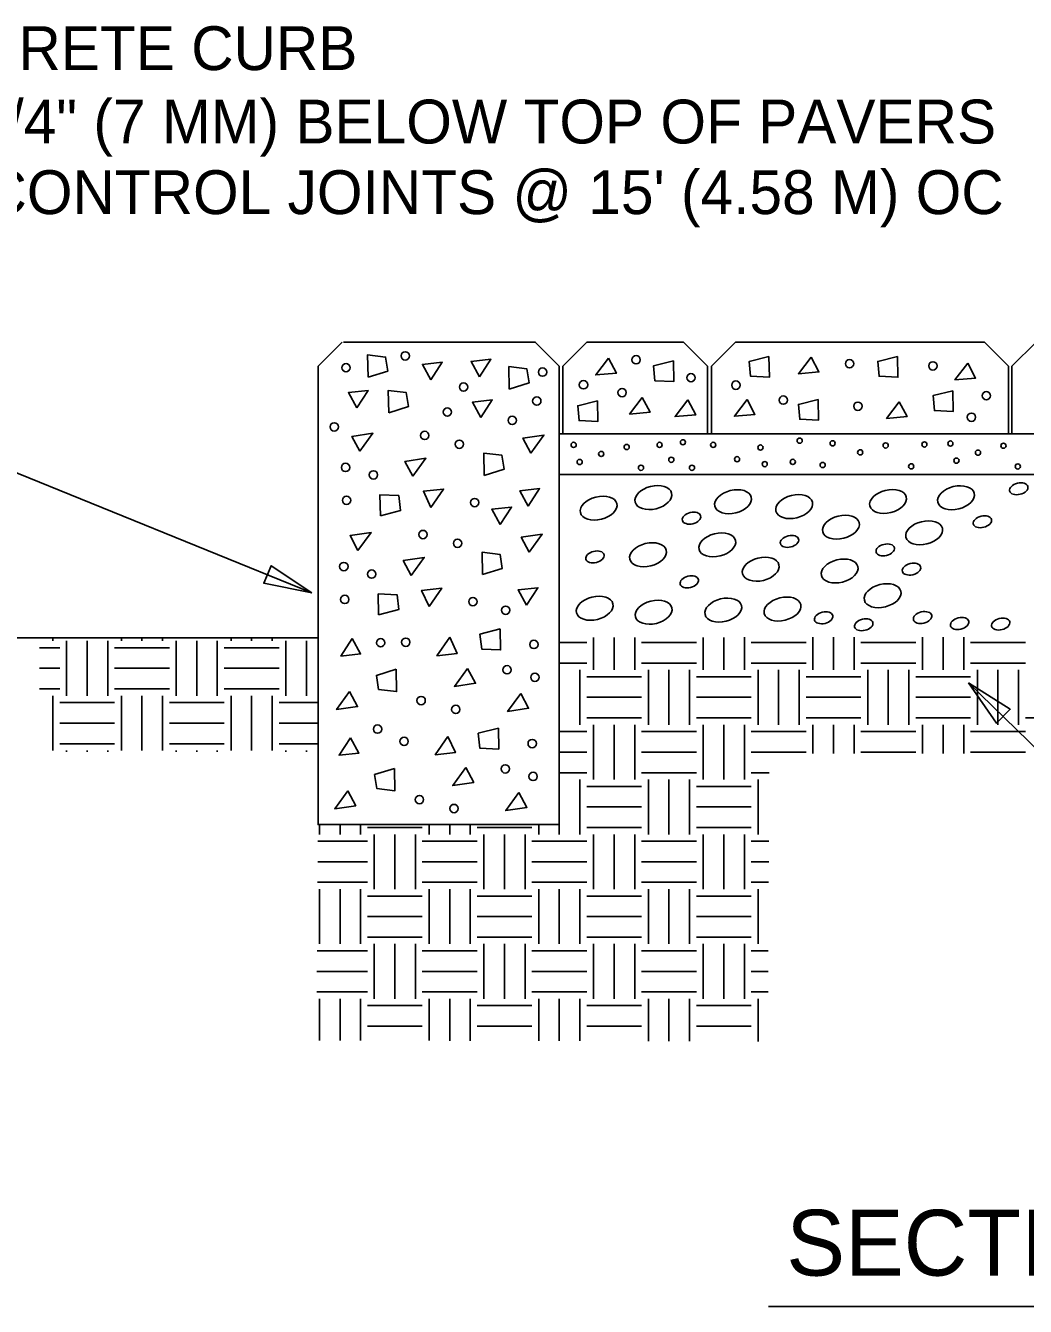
# Model space of a CAD drawing. Extents: x 0 to 8.5, y 0 to 11.
# Drawn here: x 1.853 to 4.132, y 3.198 to 6.118 of the extents above; entities that cross this region are included whole.
import ezdxf

# ---------------------------------------------------------------- set-up
doc = ezdxf.new("R2010")
doc.units = 0
for name, color, linetype in [('1', 7, 'Continuous'), ('CONCRETE', 7, 'Continuous'), ('SHEET INDEX', 7, 'Continuous'), ('TEXT', 7, 'Continuous')]:
    doc.layers.add(name, color=color, linetype=linetype)

msp = doc.modelspace()

# ---------------------------------------------------------------- linework, layer by layer
at = {"layer": '1'}
for centre, major_axis in [((3.2838, 5.0421), (0.0416, 0.0103)), ((3.4655, 5.0327), (0.0416, 0.0103)), ((3.6049, 5.0215), (0.0416, 0.0103)), ((3.8189, 5.0332), (0.0416, 0.0103)), ((3.9738, 5.0417), (0.0416, 0.0103)), ((4.1169, 5.0622), (0.0208, 0.0051)), ((3.159, 5.018), (0.0416, 0.0103)), ((3.3708, 4.9952), (0.0208, 0.0051)), ((3.7114, 4.9746), (0.0416, 0.0103)), ((4.034, 4.987), (0.0208, 0.0051)), ((3.4296, 4.9343), (0.0416, 0.0103)), ((3.9012, 4.9618), (0.0416, 0.0103)), ((3.2717, 4.9118), (0.0416, 0.0103)), ((3.5942, 4.9422), (0.0208, 0.0051)), ((3.8124, 4.9228), (0.0208, 0.0051)), ((3.1507, 4.9068), (0.0208, 0.0051)), ((3.5286, 4.8787), (0.0416, 0.0103)), ((3.7085, 4.8747), (0.0416, 0.0103)), ((3.8723, 4.879), (0.0208, 0.0051)), ((3.3657, 4.85), (0.0208, 0.0051)), ((3.8064, 4.8184), (0.0416, 0.0103)), ((3.1501, 4.7897), (0.0416, 0.0103)), ((3.5782, 4.788), (0.0416, 0.0103)), ((3.2844, 4.7807), (0.0416, 0.0103)), ((3.4432, 4.7856), (0.0416, 0.0103)), ((3.672, 4.768), (0.0208, 0.0051)), ((3.7634, 4.7521), (0.0208, 0.0051)), ((3.8975, 4.7686), (0.0208, 0.0051)), ((3.982, 4.755), (0.0208, 0.0051)), ((4.0756, 4.7538), (0.0208, 0.0051))]:
    msp.add_ellipse(centre, major_axis=major_axis, ratio=0.608781, dxfattribs=at)
at = {"layer": 'CONCRETE'}
msp.add_line((2.5194, 4.722), (1.8063, 4.722), dxfattribs=at)
for points in [[(2.5744, 5.3966), (2.5194, 5.3416), (2.5194, 4.2966), (3.0694, 4.2966), (3.0694, 5.3416), (3.0144, 5.3966), (2.5774, 5.3966)], [(3.4074, 5.1876), (3.4074, 5.3416), (3.3524, 5.3966), (3.1324, 5.3966), (3.0774, 5.3416), (3.0774, 5.1876), (3.4074, 5.1876)], [(3.4164, 5.1876), (3.4164, 5.3416), (3.4714, 5.3966), (4.0384, 5.3966), (4.0934, 5.3416), (4.0934, 5.1876), (3.4164, 5.1876)], [(4.4314, 5.1876), (4.4314, 5.3416), (4.3764, 5.3966), (4.1564, 5.3966), (4.1014, 5.3416), (4.1014, 5.1876), (4.4314, 5.1876)], [(3.0694, 5.1876), (5.4564, 5.1876), (5.4564, 5.0946), (3.0694, 5.0946), (3.0694, 5.1876)]]:
    msp.add_lwpolyline(points, dxfattribs=at)
for points in [[(2.6334, 5.3166), (2.6324, 5.3676), (2.6734, 5.3626), (2.6784, 5.3306)], [(2.7764, 5.3106), (2.8024, 5.3506), (2.7574, 5.3456)], [(2.8874, 5.3176), (2.9134, 5.3576), (2.8684, 5.3526)], [(3.1814, 5.3596), (3.1524, 5.3216), (3.1994, 5.3256)], [(3.3294, 5.3536), (3.3304, 5.3066), (3.2874, 5.3086), (3.2844, 5.3426)], [(3.5474, 5.3636), (3.5484, 5.3166), (3.5054, 5.3186), (3.5024, 5.3526)], [(3.6434, 5.3626), (3.6144, 5.3246), (3.6614, 5.3286)], [(3.8404, 5.3636), (3.8414, 5.3166), (3.7984, 5.3186), (3.7954, 5.3526)], [(4.0004, 5.3486), (3.9714, 5.3106), (4.0184, 5.3146)], [(2.9554, 5.2896), (2.9544, 5.3406), (2.9954, 5.3356), (3.0004, 5.3036)], [(2.6074, 5.2466), (2.6334, 5.2866), (2.5884, 5.2816)], [(2.6804, 5.2356), (2.6794, 5.2866), (2.7204, 5.2816), (2.7254, 5.2496)], [(3.9664, 5.2856), (3.9674, 5.2386), (3.9244, 5.2406), (3.9214, 5.2746)], [(2.8904, 5.2246), (2.9164, 5.2646), (2.8714, 5.2596)], [(3.1564, 5.2626), (3.1574, 5.2156), (3.1144, 5.2176), (3.1114, 5.2516)], [(3.2584, 5.2706), (3.2294, 5.2326), (3.2764, 5.2366)], [(3.3624, 5.2646), (3.3334, 5.2266), (3.3804, 5.2306)], [(3.4974, 5.2656), (3.4684, 5.2276), (3.5154, 5.2316)], [(3.6594, 5.2656), (3.6604, 5.2186), (3.6174, 5.2206), (3.6144, 5.2546)], [(3.8444, 5.2606), (3.8154, 5.2226), (3.8624, 5.2266)], [(2.6144, 5.1476), (2.6444, 5.1886), (2.5964, 5.1816)], [(3.0044, 5.1436), (3.0344, 5.1846), (2.9864, 5.1776)], [(2.8984, 5.0926), (2.8974, 5.1436), (2.9384, 5.1386), (2.9434, 5.1066)], [(2.7354, 5.0906), (2.7654, 5.1316), (2.7174, 5.1246)], [(2.7764, 5.0196), (2.8054, 5.0616), (2.7594, 5.0566)], [(2.9984, 5.0226), (3.0244, 5.0626), (2.9794, 5.0576)], [(2.6614, 5.0006), (2.6604, 5.0486), (2.7034, 5.0466), (2.7074, 5.0126)], [(2.9344, 4.9806), (2.9604, 5.0206), (2.9154, 5.0156)], [(2.6104, 4.9216), (2.6404, 4.9626), (2.5924, 4.9556)], [(3.0004, 4.9176), (3.0304, 4.9586), (2.9824, 4.9516)], [(2.8944, 4.8666), (2.8934, 4.9176), (2.9344, 4.9126), (2.9394, 4.8806)], [(2.7314, 4.8646), (2.7614, 4.9056), (2.7134, 4.8986)], [(2.6574, 4.7746), (2.6564, 4.8226), (2.6994, 4.8206), (2.7034, 4.7866)], [(2.7724, 4.7936), (2.8014, 4.8356), (2.7554, 4.8306)], [(2.9944, 4.7966), (3.0204, 4.8366), (2.9754, 4.8316)], [(2.9344, 4.7426), (2.9354, 4.6946), (2.8924, 4.6966), (2.8884, 4.7306)], [(2.5974, 4.7206), (2.5714, 4.6806), (2.6164, 4.6856)], [(2.8194, 4.7236), (2.7904, 4.6816), (2.8364, 4.6866)], [(2.6974, 4.6506), (2.6984, 4.5996), (2.6574, 4.6046), (2.6524, 4.6366)], [(2.8604, 4.6526), (2.8304, 4.6116), (2.8784, 4.6186)], [(2.5914, 4.5996), (2.5614, 4.5586), (2.6094, 4.5656)], [(2.9814, 4.5956), (2.9514, 4.5546), (2.9994, 4.5616)], [(2.8154, 4.4976), (2.7864, 4.4556), (2.8324, 4.4606)], [(2.9304, 4.5166), (2.9314, 4.4686), (2.8884, 4.4706), (2.8844, 4.5046)], [(2.5934, 4.4946), (2.5674, 4.4546), (2.6124, 4.4596)], [(2.6934, 4.4246), (2.6944, 4.3736), (2.6534, 4.3786), (2.6484, 4.4106)], [(2.8564, 4.4266), (2.8264, 4.3856), (2.8744, 4.3926)], [(2.5874, 4.3736), (2.5574, 4.3326), (2.6054, 4.3396)], [(2.9774, 4.3696), (2.9474, 4.3286), (2.9954, 4.3356)]]:
    msp.add_lwpolyline(points, close=True, dxfattribs=at)
for centre, radius in [((2.7181, 5.3652), 0.00951), ((2.5831, 5.3382), 0.00951), ((3.2445, 5.3564), 0.00951), ((3.731, 5.3474), 0.00951), ((3.921, 5.3424), 0.00951), ((3.0311, 5.3282), 0.00951), ((3.3695, 5.3154), 0.00951), ((2.8511, 5.2942), 0.00951), ((3.1245, 5.2994), 0.00951), ((3.2125, 5.2814), 0.00951), ((3.472, 5.2984), 0.00951), ((3.0181, 5.2622), 0.00951), ((3.58, 5.2644), 0.00951), ((3.75, 5.2504), 0.00951), ((4.043, 5.2744), 0.00951), ((2.8141, 5.2372), 0.00951), ((2.9621, 5.2182), 0.00951), ((4.009, 5.2254), 0.00951), ((2.5561, 5.2032), 0.00951), ((2.7625, 5.1839), 0.00951), ((2.8414, 5.1638), 0.00951), ((3.3512, 5.1682), 0.0059), ((3.6174, 5.1718), 0.0059), ((3.6924, 5.1658), 0.0059), ((3.9017, 5.1633), 0.0059), ((3.961, 5.1652), 0.0059), ((3.102, 5.1622), 0.0059), ((3.1649, 5.1416), 0.0059), ((3.223, 5.1573), 0.0059), ((3.298, 5.1622), 0.0059), ((3.4202, 5.1622), 0.0059), ((3.5279, 5.1561), 0.0059), ((3.7554, 5.1452), 0.0059), ((3.8134, 5.161), 0.0059), ((4.0239, 5.1446), 0.0059), ((4.082, 5.1603), 0.0059), ((2.5821, 5.1109), 0.00951), ((3.1157, 5.1233), 0.0059), ((3.2556, 5.1101), 0.0059), ((3.3247, 5.1283), 0.0059), ((3.3718, 5.1101), 0.0059), ((3.4746, 5.1295), 0.0059), ((3.5377, 5.1183), 0.0059), ((3.6017, 5.1234), 0.0059), ((3.6697, 5.1163), 0.0059), ((3.8717, 5.1133), 0.0059), ((3.9747, 5.1263), 0.0059), ((4.1146, 5.1131), 0.0059), ((2.6456, 5.0937), 0.00951), ((2.5843, 5.0359), 0.00951), ((2.8764, 5.0308), 0.00951), ((2.7585, 4.9579), 0.00951), ((2.8374, 4.9378), 0.00951), ((2.5781, 4.8849), 0.00951), ((2.6416, 4.8677), 0.00951), ((2.5803, 4.8099), 0.00951), ((2.8724, 4.8048), 0.00951), ((2.9471, 4.7852), 0.00951), ((2.6621, 4.7112), 0.00951), ((2.7194, 4.7123), 0.00951), ((3.0115, 4.7072), 0.00951), ((2.9502, 4.6495), 0.00951), ((3.0137, 4.6323), 0.00951), ((2.7544, 4.5794), 0.00951), ((2.8333, 4.5592), 0.00951), ((2.6551, 4.5142), 0.00951), ((2.7154, 4.4863), 0.00951), ((3.0075, 4.4812), 0.00951), ((2.9462, 4.4235), 0.00951), ((3.0097, 4.4063), 0.00951), ((2.7504, 4.3534), 0.00951), ((2.8293, 4.3332), 0.00951)]:
    msp.add_circle(centre, radius, dxfattribs=at)
at = {"layer": 'SHEET INDEX'}
for p, q in [((1.9147, 4.7154), (1.9147, 4.722)), ((1.946, 4.5904), (1.946, 4.7154)), ((1.9929, 4.5904), (1.9929, 4.7154)), ((2.0397, 4.5904), (2.0397, 4.7154)), ((2.071, 4.7154), (2.071, 4.722)), ((2.1179, 4.7154), (2.1179, 4.722)), ((2.1647, 4.7154), (2.1647, 4.722)), ((2.196, 4.5904), (2.196, 4.7154)), ((2.2429, 4.5904), (2.2429, 4.7154)), ((2.2897, 4.5904), (2.2897, 4.7154)), ((2.321, 4.7154), (2.321, 4.722)), ((2.3679, 4.7154), (2.3679, 4.722)), ((2.4147, 4.7154), (2.4147, 4.722)), ((2.446, 4.5904), (2.446, 4.7154)), ((2.4929, 4.5904), (2.4929, 4.7154)), ((3.0694, 4.7118), (3.1319, 4.7118)), ((3.1476, 4.6493), (3.1476, 4.7231)), ((3.1944, 4.6493), (3.1944, 4.7232)), ((3.2413, 4.6493), (3.2413, 4.7232)), ((3.2569, 4.7118), (3.3819, 4.7118)), ((3.3976, 4.6493), (3.3976, 4.7234)), ((3.4444, 4.6493), (3.4444, 4.7234)), ((3.4913, 4.6493), (3.4913, 4.7235)), ((3.5069, 4.7118), (3.6319, 4.7118)), ((3.6476, 4.6493), (3.6476, 4.7236)), ((3.6944, 4.6493), (3.6944, 4.7237)), ((3.7413, 4.6493), (3.7413, 4.7237)), ((3.7569, 4.7118), (3.8819, 4.7118)), ((3.8976, 4.6493), (3.8976, 4.7239)), ((3.9444, 4.6493), (3.9444, 4.724)), ((3.9913, 4.6493), (3.9913, 4.724)), ((4.0069, 4.7118), (4.1319, 4.7118)), ((1.8843, 4.6998), (1.9304, 4.6998)), ((2.0554, 4.6998), (2.1804, 4.6998)), ((2.3054, 4.6998), (2.4304, 4.6998)), ((1.8843, 4.6529), (1.9304, 4.6529)), ((2.0554, 4.6529), (2.1804, 4.6529)), ((2.3054, 4.6529), (2.4304, 4.6529)), ((3.0694, 4.6649), (3.1319, 4.6649)), ((3.0694, 4.5243), (3.0694, 4.6493)), ((3.1163, 4.5243), (3.1163, 4.6493)), ((3.2569, 4.6649), (3.3819, 4.6649)), ((3.2726, 4.5243), (3.2726, 4.6493)), ((3.3194, 4.5243), (3.3194, 4.6493)), ((3.3663, 4.5243), (3.3663, 4.6493)), ((3.5069, 4.6649), (3.6319, 4.6649)), ((3.5226, 4.5243), (3.5226, 4.6493)), ((3.5694, 4.5243), (3.5694, 4.6493)), ((3.6163, 4.5243), (3.6163, 4.6493)), ((3.7569, 4.6649), (3.8819, 4.6649)), ((3.7726, 4.5243), (3.7726, 4.6493)), ((3.8194, 4.5243), (3.8194, 4.6493)), ((3.8663, 4.5243), (3.8663, 4.6493)), ((4.0069, 4.6649), (4.1319, 4.6649)), ((4.0226, 4.5243), (4.0226, 4.6493)), ((4.0694, 4.5243), (4.0694, 4.6493)), ((4.1163, 4.5243), (4.1163, 4.6493)), ((3.1319, 4.6337), (3.2569, 4.6337)), ((3.3819, 4.6337), (3.5069, 4.6337)), ((3.6319, 4.6337), (3.7569, 4.6337)), ((3.8819, 4.6337), (4.0069, 4.6337)), ((1.8843, 4.606), (1.9304, 4.606)), ((1.9147, 4.4654), (1.9147, 4.5904)), ((2.0554, 4.606), (2.1804, 4.606)), ((2.071, 4.4654), (2.071, 4.5904)), ((2.1179, 4.4654), (2.1179, 4.5904)), ((2.1647, 4.4654), (2.1647, 4.5904)), ((2.3054, 4.606), (2.4304, 4.606)), ((2.321, 4.4654), (2.321, 4.5904)), ((2.3679, 4.4654), (2.3679, 4.5904)), ((2.4147, 4.4654), (2.4147, 4.5904)), ((3.1319, 4.5868), (3.2569, 4.5868)), ((3.3819, 4.5868), (3.5069, 4.5868)), ((3.6319, 4.5868), (3.7569, 4.5868)), ((3.8819, 4.5868), (4.0069, 4.5868)), ((1.9304, 4.5748), (2.0554, 4.5748)), ((2.1804, 4.5748), (2.3054, 4.5748)), ((2.4304, 4.5748), (2.5194, 4.5748)), ((1.9304, 4.5279), (2.0554, 4.5279)), ((2.1804, 4.5279), (2.3054, 4.5279)), ((2.4304, 4.5279), (2.5194, 4.5279)), ((3.1319, 4.5399), (3.2569, 4.5399)), ((3.3819, 4.5399), (3.5069, 4.5399)), ((3.6319, 4.5399), (3.7569, 4.5399)), ((3.8819, 4.5399), (4.0069, 4.5399)), ((4.1319, 4.5399), (4.2569, 4.5399)), ((3.0694, 4.5087), (3.1319, 4.5087)), ((3.1476, 4.3993), (3.1476, 4.5243)), ((3.1944, 4.3993), (3.1944, 4.5243)), ((3.2413, 4.3993), (3.2413, 4.5243)), ((3.2569, 4.5087), (3.3819, 4.5087)), ((3.3976, 4.3993), (3.3976, 4.5243)), ((3.4444, 4.3993), (3.4444, 4.5243)), ((3.4913, 4.3993), (3.4913, 4.5243)), ((3.5069, 4.5087), (3.6319, 4.5087)), ((3.6476, 4.4584), (3.6476, 4.5243)), ((3.6944, 4.4585), (3.6944, 4.5243)), ((3.7413, 4.4585), (3.7413, 4.5243)), ((3.7569, 4.5087), (3.8819, 4.5087)), ((3.8976, 4.4586), (3.8976, 4.5243)), ((3.9444, 4.4587), (3.9444, 4.5243)), ((3.9913, 4.4587), (3.9913, 4.5243)), ((4.0069, 4.5087), (4.1319, 4.5087)), ((1.9304, 4.481), (2.0554, 4.481)), ((2.1804, 4.481), (2.3054, 4.481)), ((2.4304, 4.481), (2.5194, 4.481)), ((1.946, 4.4622), (1.946, 4.4654)), ((1.9929, 4.4622), (1.9929, 4.4654)), ((2.0397, 4.4622), (2.0397, 4.4654)), ((2.196, 4.4622), (2.196, 4.4654)), ((2.2429, 4.4622), (2.2429, 4.4654)), ((2.2897, 4.4622), (2.2897, 4.4654)), ((2.446, 4.4622), (2.446, 4.4654)), ((2.4929, 4.4622), (2.4929, 4.4654)), ((3.0694, 4.4618), (3.1319, 4.4618)), ((3.2569, 4.4618), (3.3819, 4.4618)), ((3.5069, 4.4618), (3.6319, 4.4618)), ((3.7569, 4.4618), (3.8819, 4.4618)), ((4.0069, 4.4618), (4.1319, 4.4618)), ((3.0694, 4.4149), (3.1319, 4.4149)), ((3.2569, 4.4149), (3.3819, 4.4149)), ((3.5069, 4.4149), (3.5479, 4.4149)), ((3.0694, 4.2743), (3.0694, 4.3993)), ((3.1163, 4.2743), (3.1163, 4.3993)), ((3.1319, 4.3837), (3.2569, 4.3837)), ((3.2726, 4.2743), (3.2726, 4.3993)), ((3.3194, 4.2743), (3.3194, 4.3993)), ((3.3663, 4.2743), (3.3663, 4.3993)), ((3.3819, 4.3837), (3.5069, 4.3837)), ((3.5226, 4.2743), (3.5226, 4.3993)), ((3.1319, 4.3368), (3.2569, 4.3368)), ((3.3819, 4.3368), (3.5069, 4.3368)), ((2.5226, 4.2743), (2.5226, 4.2966)), ((2.5694, 4.2743), (2.5694, 4.2966)), ((2.6163, 4.2743), (2.6163, 4.2966)), ((2.7726, 4.2743), (2.7726, 4.2966)), ((2.8194, 4.2743), (2.8194, 4.2966)), ((2.8663, 4.2743), (2.8663, 4.2966)), ((3.0226, 4.2743), (3.0226, 4.2966)), ((2.6319, 4.2899), (2.7569, 4.2899)), ((2.6476, 4.1493), (2.6476, 4.2743)), ((2.6944, 4.1493), (2.6944, 4.2743)), ((2.7413, 4.1493), (2.7413, 4.2743)), ((2.8819, 4.2899), (3.0069, 4.2899)), ((2.8976, 4.1493), (2.8976, 4.2743)), ((2.9444, 4.1493), (2.9444, 4.2743)), ((2.9913, 4.1493), (2.9913, 4.2743)), ((3.1319, 4.2899), (3.2569, 4.2899)), ((3.1476, 4.1493), (3.1476, 4.2743)), ((3.1944, 4.1493), (3.1944, 4.2743)), ((3.2413, 4.1493), (3.2413, 4.2743)), ((3.3819, 4.2899), (3.5069, 4.2899)), ((3.3976, 4.1493), (3.3976, 4.2743)), ((3.4444, 4.1493), (3.4444, 4.2743)), ((3.4913, 4.1493), (3.4913, 4.2743)), ((2.5191, 4.2587), (2.6319, 4.2587)), ((2.7569, 4.2587), (2.8819, 4.2587)), ((3.0069, 4.2587), (3.1319, 4.2587)), ((3.2569, 4.2587), (3.3819, 4.2587)), ((3.5069, 4.2587), (3.5471, 4.2587)), ((2.5187, 4.2118), (2.6319, 4.2118)), ((2.7569, 4.2118), (2.8819, 4.2118)), ((3.0069, 4.2118), (3.1319, 4.2118)), ((3.2569, 4.2118), (3.3819, 4.2118)), ((3.5069, 4.2118), (3.5469, 4.2118)), ((2.5183, 4.1649), (2.6319, 4.1649)), ((2.5226, 4.0243), (2.5226, 4.1493)), ((2.5694, 4.0243), (2.5694, 4.1493)), ((2.6163, 4.0243), (2.6163, 4.1493)), ((2.7569, 4.1649), (2.8819, 4.1649)), ((2.7726, 4.0243), (2.7726, 4.1493)), ((2.8194, 4.0243), (2.8194, 4.1493)), ((2.8663, 4.0243), (2.8663, 4.1493)), ((3.0069, 4.1649), (3.1319, 4.1649)), ((3.0226, 4.0243), (3.0226, 4.1493)), ((3.0694, 4.0243), (3.0694, 4.1493)), ((3.1163, 4.0243), (3.1163, 4.1493)), ((3.2569, 4.1649), (3.3819, 4.1649)), ((3.2726, 4.0243), (3.2726, 4.1493)), ((3.3194, 4.0243), (3.3194, 4.1493)), ((3.3663, 4.0243), (3.3663, 4.1493)), ((3.5069, 4.1649), (3.5466, 4.1649)), ((3.5226, 4.0243), (3.5226, 4.1493)), ((2.6319, 4.1337), (2.7569, 4.1337)), ((2.8819, 4.1337), (3.0069, 4.1337)), ((3.1319, 4.1337), (3.2569, 4.1337)), ((3.3819, 4.1337), (3.5069, 4.1337)), ((2.6319, 4.0868), (2.7569, 4.0868)), ((2.8819, 4.0868), (3.0069, 4.0868)), ((3.1319, 4.0868), (3.2569, 4.0868)), ((3.3819, 4.0868), (3.5069, 4.0868)), ((2.6319, 4.0399), (2.7569, 4.0399)), ((2.8819, 4.0399), (3.0069, 4.0399)), ((3.1319, 4.0399), (3.2569, 4.0399)), ((3.3819, 4.0399), (3.5069, 4.0399)), ((2.517, 4.0087), (2.6319, 4.0087)), ((2.6476, 3.8993), (2.6476, 4.0243)), ((2.6944, 3.8993), (2.6944, 4.0243)), ((2.7413, 3.8993), (2.7413, 4.0243)), ((2.7569, 4.0087), (2.8819, 4.0087)), ((2.8976, 3.8993), (2.8976, 4.0243)), ((2.9444, 3.8993), (2.9444, 4.0243)), ((2.9913, 3.8993), (2.9913, 4.0243)), ((3.0069, 4.0087), (3.1319, 4.0087)), ((3.1476, 3.8993), (3.1476, 4.0243)), ((3.1944, 3.8993), (3.1944, 4.0243)), ((3.2413, 3.8993), (3.2413, 4.0243)), ((3.2569, 4.0087), (3.3819, 4.0087)), ((3.3976, 3.8993), (3.3976, 4.0243)), ((3.4444, 3.8993), (3.4444, 4.0243)), ((3.4913, 3.8993), (3.4913, 4.0243)), ((3.5069, 4.0087), (3.5458, 4.0087)), ((2.5166, 3.9618), (2.6319, 3.9618)), ((2.7569, 3.9618), (2.8819, 3.9618)), ((3.0069, 3.9618), (3.1319, 3.9618)), ((3.2569, 3.9618), (3.3819, 3.9618)), ((3.5069, 3.9618), (3.5456, 3.9618)), ((2.5163, 3.9149), (2.6319, 3.9149)), ((2.7569, 3.9149), (2.8819, 3.9149)), ((3.0069, 3.9149), (3.1319, 3.9149)), ((3.2569, 3.9149), (3.3819, 3.9149)), ((3.5069, 3.9149), (3.5453, 3.9149)), ((2.5226, 3.8045), (2.5226, 3.8993)), ((2.5694, 3.8044), (2.5694, 3.8993)), ((2.6163, 3.8043), (2.6163, 3.8993)), ((2.7726, 3.804), (2.7726, 3.8993)), ((2.8194, 3.8038), (2.8194, 3.8993)), ((2.8663, 3.8037), (2.8663, 3.8993)), ((3.0226, 3.8034), (3.0226, 3.8993)), ((3.0694, 3.8033), (3.0694, 3.8993)), ((3.1163, 3.8032), (3.1163, 3.8993)), ((3.2726, 3.8029), (3.2726, 3.8993)), ((3.3194, 3.8028), (3.3194, 3.8993)), ((3.3663, 3.8027), (3.3663, 3.8993)), ((3.5226, 3.8023), (3.5226, 3.8993)), ((2.6319, 3.8837), (2.7569, 3.8837)), ((2.8819, 3.8837), (3.0069, 3.8837)), ((3.1319, 3.8837), (3.2569, 3.8837)), ((3.3819, 3.8837), (3.5069, 3.8837)), ((2.6319, 3.8368), (2.7569, 3.8368)), ((2.8819, 3.8368), (3.0069, 3.8368)), ((3.1319, 3.8368), (3.2569, 3.8368)), ((3.3819, 3.8368), (3.5069, 3.8368))]:
    msp.add_line(p, q, dxfattribs=at)
at = {"layer": 'TEXT'}
for p, q in [((2.5054, 4.8246), (1.1184, 5.3886)), ((3.5461, 3.1981), (4.6919, 3.1981))]:
    msp.add_line(p, q, dxfattribs=at)
for points in [[(2.5054, 4.8246), (2.4124, 4.8866), (2.3954, 4.8466)], [(4.0024, 4.6196), (4.0664, 4.5276), (4.0974, 4.5596)]]:
    msp.add_lwpolyline(points, close=True, dxfattribs=at)
msp.add_lwpolyline([(4.0024, 4.6196), (4.6854, 3.9556), (4.8484, 3.9556)], dxfattribs=at)

# ---------------------------------------------------------------- texts
for s, height, p in [('CONCRETE CURB', 0.100002, (1.4426, 6.0167)), ('SET 1/4" (7 MM) BELOW TOP OF PAVERS', 0.100002, (1.4394, 5.8494)), ("AND CONTROL JOINTS @ 15' (4.58 M) OC", 0.100002, (1.4394, 5.6884)), ('SECTION 2', 0.15, (3.5869, 3.2682))]:
    msp.add_text(s, height=height, dxfattribs=at).set_placement(p)

doc.saveas('drawing.dxf')
